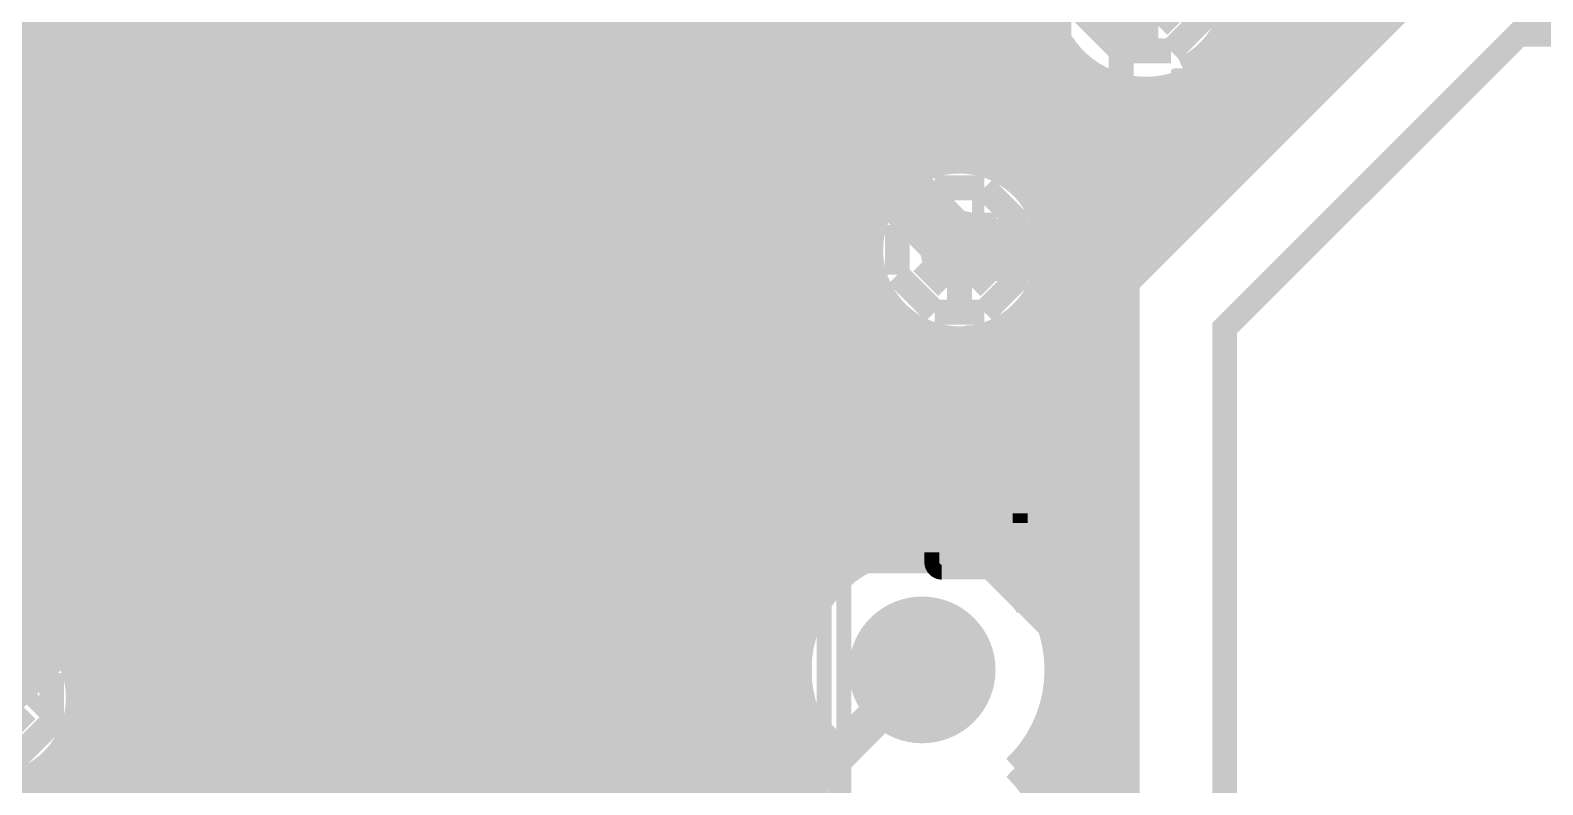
# Model space of a CAD drawing. Extents: x -5 to 157, y -120 to 103.
# Drawn here: x 32.8 to 48.25, y 21.34 to 29.04 of the extents above; entities that cross this region are included whole.
import ezdxf

# ---------------------------------------------------------------- set-up
doc = ezdxf.new("R2010")
doc.units = 0
doc.header["$MEASUREMENT"] = 0
doc.layers.get('0').update_dxf_attribs({"linetype": 'CONTINUOUS'})
for name, color, linetype in [('22-304-2_BOT', 7, 'CONTINUOUS'), ('22-304-2_DRD', 7, 'CONTINUOUS'), ('22-304-2_DRL', 2, 'CONTINUOUS'), ('22-304-2_IN1', 4, 'CONTINUOUS'), ('22-304-2_IN2', 3, 'CONTINUOUS'), ('22-304-2_SMB', 5, 'CONTINUOUS'), ('22-304-2_SMT', 10, 'CONTINUOUS'), ('22-304-2_SPB', 14, 'CONTINUOUS'), ('22-304-2_SSB', 12, 'CONTINUOUS'), ('22-304-2_TOP', 13, 'CONTINUOUS'), ('THRUHOLE_TAP', 7, 'CONTINUOUS')]:
    doc.layers.add(name, color=color, linetype=linetype)

# ---------------------------------------------------------------- blocks, each defined once
blk = doc.blocks.new('ROUND_21')
at = {"const_width": 0.7493}
blk.add_lwpolyline([(-0.37465, 0, 1), (0.37465, 0, 1)], format="xyb", close=True, dxfattribs=at)
blk = doc.blocks.new('ROUND_39')
at = {"const_width": 0.40005}
blk.add_lwpolyline([(-0.200024, 0, 1), (0.200024, 0, 1)], format="xyb", close=True, dxfattribs=at)
blk = doc.blocks.new('RECTANGLE_46')
blk.add_solid([(1.6002, 0.8001), (1.6002, -0.8001), (-1.6002, 0.8001), (-1.6002, -0.8001)])
blk = doc.blocks.new('ROUND_84')
at = {"const_width": 0.44958}
blk.add_lwpolyline([(-0.22479, 0, 1), (0.22479, 0, 1)], format="xyb", close=True, dxfattribs=at)
blk = doc.blocks.new('ROUND_88')
at = {"const_width": 0.10033}
blk.add_lwpolyline([(-0.050164, 0, 1), (0.050164, 0, 1)], format="xyb", close=True, dxfattribs=at)
blk = doc.blocks.new('ROUND_42')
at = {"const_width": 0.40005}
blk.add_lwpolyline([(-0.200024, 0, 1), (0.200024, 0, 1)], format="xyb", close=True, dxfattribs=at)
blk = doc.blocks.new('ROUND_80')
at = {"const_width": 0.10033}
blk.add_lwpolyline([(-0.050164, 0, 1), (0.050164, 0, 1)], format="xyb", close=True, dxfattribs=at)

msp = doc.modelspace()

# ---------------------------------------------------------------- linework, layer by layer
at = {"layer": '22-304-2_BOT'}
for points, const_width in [([(34.96564, 32.42564), (34.925, 32.385), (33.274, 30.734), (33.274, 25.019), (33.06064, 24.80564), (33.06064, 24.765)], 1.27), ([(34.96564, 32.42564), (34.96564, 31.45536), (36.83, 29.591), (41.275, 29.591), (43.688, 32.004), (86.106, 32.004), (91.567, 26.543), (91.567, 5.1689), (91.6559, 5.1689), (94.869, 5.1689), (100.33, 5.1689)], 1.27), ([(44.16044, 30.861), (42.09034, 28.78836)], 0.254), ([(45.2882, 30.861), (45.2882, 27.7622)], 0.254), ([(45.5168, 30.861), (45.5168, 27.9908)], 0.254), ([(45.7454, 30.861), (45.7454, 28.2194)], 0.254), ([(45.974, 30.861), (45.974, 28.448)], 0.254), ([(46.2026, 30.861), (46.2026, 28.6766)], 0.254), ([(46.4312, 30.861), (46.4312, 28.9052)], 0.254), ([(46.6598, 30.861), (46.6598, 29.1338)], 0.254), ([(34.4805, 30.32252), (36.01466, 28.78836)], 0.254), ([(34.417, 30.25902), (34.417, 26.0731)], 0.254), ([(34.544, 30.25902), (34.544, 26.0731)], 0.254), ([(34.7726, 30.03042), (34.7726, 26.0731)], 0.254), ([(43.2308, 29.92882), (43.2308, 23.83282)], 0.254), ([(35.0012, 29.80182), (35.0012, 26.0731)], 0.254), ([(43.0022, 29.70022), (43.0022, 27.36088)], 0.254), ([(47.244, 29.718), (44.577, 27.051)], 0.254), ([(35.2298, 29.57322), (35.2298, 21.844)], 0.254), ([(42.7736, 29.47162), (42.7736, 27.56408)], 0.254), ([(43.815, -6.477), (43.815, 17.272), (43.942, 17.399), (43.942, 29.21), (44.196, 29.464)], 0.254), ([(35.4584, 29.34462), (35.4584, 21.844)], 0.254), ([(42.545, 29.24302), (42.545, 27.66822)], 0.254), ([(35.687, 29.11602), (35.687, 21.844)], 0.254), ([(43.307, 29.21), (43.307, 23.75662)], 0.254), ([(45.0596, 29.1846), (45.0596, 27.5336)], 0.254), ([(35.84702, 28.956), (34.417, 28.956)], 0.254), ([(43.307, 28.956), (42.25544, 28.956)], 0.254), ([(42.3164, 29.01442), (42.3164, 27.70378)], 0.254), ([(46.482, 28.956), (44.94784, 28.956)], 0.254), ([(35.9156, 28.88742), (35.9156, 21.844)], 0.254), ([(42.0878, 28.78582), (42.0878, 27.68092)], 0.254), ([(44.831, 28.8163), (44.831, 27.305)], 0.254), ([(36.0807, 28.7274), (34.417, 28.7274)], 0.254), ([(36.1442, 28.6766), (36.1442, 26.0731)], 0.254), ([(41.8592, 28.60802), (41.8592, 27.59456)], 0.254), ([(43.307, 28.7274), (42.0243, 28.7274)], 0.254), ([(44.577, 28.64104), (44.577, 27.051)], 0.254), ([(44.6024, 28.6512), (44.6024, 27.0764)], 0.254), ([(46.2534, 28.7274), (44.72686, 28.7274)], 0.254), ([(36.49218, 28.4988), (34.417, 28.4988)], 0.254), ([(36.3728, 28.54198), (36.3728, 26.0731)], 0.254), ([(36.6014, 28.47086), (36.6014, 26.0731)], 0.254), ([(41.402, 28.45562), (41.402, 26.97988)], 0.254), ([(43.307, 28.4988), (41.61028, 28.4988)], 0.254), ([(41.6306, 28.50388), (41.6306, 27.4193)], 0.254), ([(46.0248, 28.4988), (44.577, 28.4988)], 0.254), ([(41.275, 28.448), (36.83, 28.448)], 0.254), ([(36.83, 28.448), (36.83, 26.0731)], 0.254), ([(37.0586, 28.448), (37.0586, 26.0731)], 0.254), ([(37.2872, 28.448), (37.2872, 26.0731)], 0.254), ([(37.5158, 28.448), (37.5158, 26.0731)], 0.254), ([(37.7444, 28.448), (37.7444, 26.0731)], 0.254), ([(37.973, 28.448), (37.973, 26.0731)], 0.254), ([(38.2016, 28.448), (38.2016, 26.0731)], 0.254), ([(38.4302, 28.448), (38.4302, 26.0731)], 0.254), ([(38.6588, 28.448), (38.6588, 26.0731)], 0.254), ([(38.8874, 28.448), (38.8874, 26.0731)], 0.254), ([(39.116, 28.448), (39.116, 26.0731)], 0.254), ([(39.3446, 28.448), (39.3446, 26.0731)], 0.254), ([(39.5732, 28.448), (39.5732, 26.0731)], 0.254), ([(39.8018, 28.448), (39.8018, 26.0731)], 0.254), ([(40.0304, 28.448), (40.0304, 26.0731)], 0.254), ([(40.259, 28.448), (40.259, 23.75662)], 0.254), ([(40.4876, 28.448), (40.4876, 23.98522)], 0.254), ([(40.7162, 28.448), (40.7162, 24.17826)], 0.254), ([(40.9448, 28.448), (40.9448, 24.25192)], 0.254), ([(41.1734, 28.448), (41.1734, 24.257)], 0.254), ([(43.307, 28.2702), (34.417, 28.2702)], 0.254), ([(45.7962, 28.2702), (44.577, 28.2702)], 0.254), ([(43.307, 28.0416), (34.417, 28.0416)], 0.254), ([(45.5676, 28.0416), (44.577, 28.0416)], 0.254), ([(43.307, 27.813), (34.417, 27.813)], 0.254), ([(45.339, 27.813), (44.577, 27.813)], 0.254), ([(41.83888, 27.5844), (34.417, 27.5844)], 0.254), ([(43.307, 27.5844), (42.74312, 27.5844)], 0.254), ([(45.1104, 27.5844), (44.577, 27.5844)], 0.254), ([(41.57472, 27.3558), (34.417, 27.3558)], 0.254), ([(43.307, 27.3558), (43.00474, 27.3558)], 0.254), ([(44.8818, 27.3558), (44.577, 27.3558)], 0.254), ([(41.44518, 27.1272), (34.417, 27.1272)], 0.254), ([(43.307, 27.1272), (43.13682, 27.1272)], 0.254), ([(44.6532, 27.1272), (44.577, 27.1272)], 0.254), ([(41.3893, 26.8986), (34.417, 26.8986)], 0.254), ([(43.307, 26.8986), (43.1927, 26.8986)], 0.254), ([(41.39184, 26.67), (34.417, 26.67)], 0.254), ([(41.402, 26.61412), (41.402, 24.257)], 0.254), ([(43.307, 26.67), (43.19016, 26.67)], 0.254), ([(41.45534, 26.4414), (34.417, 26.4414)], 0.254), ([(38.05936, 24.765), (38.05936, 26.37536), (38.1, 26.416)], 0.254), ([(38.1, 26.416), (38.05936, 26.37536), (38.05936, 24.765)], 0.254), ([(43.307, 26.4414), (43.12666, 26.4414)], 0.254), ([(41.59504, 26.2128), (34.417, 26.2128)], 0.254), ([(41.6306, 26.1747), (41.6306, 24.257)], 0.254), ([(43.307, 26.2128), (42.98442, 26.2128)], 0.254), ([(43.0022, 26.23312), (43.0022, 24.06142)], 0.254), ([(35.16884, 26.0731), (34.417, 26.0731)], 0.254), ([(35.16884, 26.0731), (35.16884, 23.4569)], 0.254), ([(35.95116, 25.9842), (35.16884, 25.9842)], 0.254), ([(35.95116, 26.0731), (35.95116, 23.4569)], 0.254), ([(40.16756, 26.0731), (35.95116, 26.0731)], 0.254), ([(38.05936, 26.0096), (38.05936, 24.765)], 0.381), ([(40.16756, 26.0731), (40.16756, 23.66772)], 0.254), ([(41.88714, 25.9842), (40.16756, 25.9842)], 0.254), ([(41.8592, 25.99944), (41.8592, 24.257)], 0.254), ([(43.307, 25.9842), (42.69486, 25.9842)], 0.254), ([(42.7736, 26.02738), (42.7736, 24.21382)], 0.254), ([(42.0878, 25.91308), (42.0878, 24.257)], 0.254), ([(42.3164, 25.89022), (42.3164, 24.257)], 0.254), ([(42.545, 25.92578), (42.545, 24.257)], 0.254), ([(35.95116, 25.7556), (35.16884, 25.7556)], 0.254), ([(43.307, 25.7556), (40.16756, 25.7556)], 0.254), ([(35.95116, 25.527), (35.16884, 25.527)], 0.254), ([(43.307, 25.527), (40.16756, 25.527)], 0.254), ([(35.95116, 25.2984), (35.16884, 25.2984)], 0.254), ([(43.307, 25.2984), (40.16756, 25.2984)], 0.254), ([(35.95116, 25.0698), (35.16884, 25.0698)], 0.254), ([(43.307, 25.0698), (40.16756, 25.0698)], 0.254), ([(32.385, 22.225), (33.06064, 22.90064), (33.06064, 24.765)], 0.635), ([(35.95116, 24.8412), (35.16884, 24.8412)], 0.254), ([(36.01466, 24.765), (38.05936, 24.765)], 0.381), ([(40.10406, 24.765), (38.05936, 24.765)], 0.381), ([(38.05936, 23.5204), (38.05936, 24.765)], 0.381), ([(43.307, 24.8412), (40.16756, 24.8412)], 0.254), ([(35.95116, 24.6126), (35.16884, 24.6126)], 0.254), ([(43.307, 24.6126), (40.16756, 24.6126)], 0.254), ([(35.95116, 24.384), (35.16884, 24.384)], 0.254), ([(43.307, 24.384), (40.16756, 24.384)], 0.254), ([(35.95116, 24.1554), (35.16884, 24.1554)], 0.254), ([(40.67556, 24.1554), (40.16756, 24.1554)], 0.254), ([(42.545, 24.257), (41.021, 24.257)], 0.254), ([(43.307, 24.1554), (42.8879, 24.1554)], 0.254), ([(40.57142, 24.07158), (40.16756, 23.66772)], 0.254), ([(42.99712, 24.0665), (43.307, 23.75662)], 0.254), ([(35.95116, 23.9268), (35.16884, 23.9268)], 0.254), ([(40.42664, 23.9268), (40.16756, 23.9268)], 0.254), ([(43.307, 23.9268), (43.13682, 23.9268)], 0.254), ([(35.95116, 23.6982), (35.16884, 23.6982)], 0.254), ([(40.19804, 23.6982), (40.16756, 23.6982)], 0.254), ([(30.35554, 19.43354), (31.37154, 19.43354), (33.147, 21.209), (38.608, 21.209), (41.021, 23.622), (42.545, 23.622), (43.307, 22.86), (43.307, 15.748), (34.671, 7.112), (34.671, 0), (33.909, -0.762), (31.75, -0.762)], 0.254), ([(35.16884, 23.4569), (33.88614, 23.4569)], 0.254), ([(33.88614, 23.4569), (33.88614, 22.90064)], 0.254), ([(34.0868, 23.4569), (34.0868, 21.844)], 0.254), ([(34.3154, 23.4569), (34.3154, 21.844)], 0.254), ([(34.544, 23.4569), (34.544, 21.844)], 0.254), ([(34.7726, 23.4569), (34.7726, 21.844)], 0.254), ([(35.0012, 23.4569), (35.0012, 21.844)], 0.254), ([(35.95116, 23.4696), (35.16884, 23.4696)], 0.254), ([(39.95674, 23.4569), (35.95116, 23.4569)], 0.254), ([(36.1442, 23.4569), (36.1442, 21.844)], 0.254), ([(36.3728, 23.4569), (36.3728, 21.844)], 0.254), ([(36.6014, 23.4569), (36.6014, 21.844)], 0.254), ([(36.83, 23.4569), (36.83, 21.844)], 0.254), ([(37.0586, 23.4569), (37.0586, 21.844)], 0.254), ([(37.2872, 23.4569), (37.2872, 21.844)], 0.254), ([(37.5158, 23.4569), (37.5158, 21.844)], 0.254), ([(37.7444, 23.4569), (37.7444, 21.844)], 0.254), ([(37.973, 23.4569), (37.973, 21.844)], 0.254), ([(38.2016, 23.4569), (38.2016, 21.844)], 0.254), ([(39.95674, 23.4569), (38.34384, 21.844)], 0.254), ([(38.4302, 23.4569), (38.4302, 21.92782)], 0.254), ([(38.6588, 23.4569), (38.6588, 22.15642)], 0.254), ([(38.8874, 23.4569), (38.8874, 22.38502)], 0.254), ([(39.116, 23.4569), (39.116, 22.61362)], 0.254), ([(39.3446, 23.4569), (39.3446, 22.84222)], 0.254), ([(39.5732, 23.4569), (39.5732, 23.07082)], 0.254), ([(39.8018, 23.4569), (39.8018, 23.29942)], 0.254), ([(39.74084, 23.241), (33.88614, 23.241)], 0.254), ([(39.51224, 23.0124), (33.88614, 23.0124)], 0.254), ([(39.28364, 22.7838), (33.87598, 22.7838)], 0.254), ([(33.8582, 22.68982), (33.8582, 21.844)], 0.254), ([(30.35554, 18.78584), (31.6103, 18.78584), (32.89554, 20.066), (39.4716, 20.066), (41.91, 22.50948)], 0.381), ([(39.05504, 22.5552), (33.80994, 22.5552)], 0.254), ([(33.63468, 22.30882), (33.2359, 21.9075)], 0.254), ([(33.6296, 22.3012), (33.6296, 21.844)], 0.254), ([(38.82644, 22.3266), (33.65246, 22.3266)], 0.254), ([(33.401, 22.0726), (33.401, 21.844)], 0.254), ([(38.59784, 22.098), (33.42386, 22.098)], 0.254), ([(33.20796, 21.844), (33.23465, 21.90796)], 0.254), ([(38.34384, 21.844), (33.20796, 21.844)], 0.254), ([(38.36924, 21.8694), (33.22066, 21.8694)], 0.254)]:
    msp.add_lwpolyline(points, dxfattribs=dict(at, const_width=const_width))
at = {"layer": '22-304-2_BOT', "const_width": 0.254}
for points in [[(44.577, 28.64104, 0.2922198), (45.10278, 29.464)], [(36.02228, 28.78328, 0.1989124), (36.83, 28.44871)], [(36.02228, 28.78328, 0.1989124), (36.83, 28.44871)], [(41.275, 28.448, 0.198912), (42.08322, 28.78278)], [(41.275, 28.448, 0.198912), (42.08322, 28.78278)], [(42.291, 27.70378, 0.4142136), (41.38422, 26.797)], [(43.19778, 26.797, 0.4142136), (42.291, 27.70378)], [(41.38422, 26.797, 0.4142136), (42.291, 25.89022)], [(42.291, 25.89022, 0.4142136), (43.19778, 26.797)], [(41.021, 24.257, 0.1989129), (40.57199, 24.07101)], [(41.021, 24.257, 0.1989129), (40.57199, 24.07101)], [(42.99458, 24.07158, 0.1989124), (42.545, 24.2578)], [(42.99458, 24.07158, 0.1989124), (42.545, 24.2578)], [(33.6423, 22.31644, 0.1994786), (33.88503, 22.90064)], [(33.6423, 22.31644, 0.1994786), (33.88503, 22.90064)]]:
    msp.add_lwpolyline(points, format="xyb", dxfattribs=at)
at = {"layer": '22-304-2_DRD', "const_width": 0.254}
for points in [[(44.99864, -115.99926), (44.99864, 25.99944), (48.00092, 28.99918), (86.79942, 28.99918), (89.79916, 25.99944), (89.79916, -31.0007), (92.7989, -34.00044), (136.79932, -34.00044), (139.79906, -31.0007), (139.79906, 58.0009), (136.79932, 61.00064), (115.30076, 61.00064), (107.29976, 68.9991), (107.29976, 94.99854), (99.29876, 102.99954), (35.49904, 102.99954), (27.50058, 94.99854), (27.50058, 68.9991), (19.49958, 61.00064), (-1.99898, 61.00064), (-4.99872, 58.0009), (-4.99872, -2.99974), (18.00098, -25.99944), (18.00098, -115.99926)], [(44.069, 29.083), (43.815, 29.337)], [(44.577, 29.337), (44.323, 29.083)], [(43.561, 29.21), (43.942, 28.829)], [(44.323, 29.083), (44.069, 29.083)], [(44.45, 28.829), (44.831, 29.21)], [(43.942, 28.829), (44.45, 28.829)], [(42.037, 27.432), (41.656, 27.051)], [(42.545, 27.432), (42.037, 27.432)], [(42.926, 27.051), (42.545, 27.432)], [(42.037, 27.178), (42.037, 27.051)], [(42.164, 27.178), (42.037, 27.178)], [(42.164, 27.051), (42.164, 27.178)], [(42.418, 27.178), (42.418, 27.051)], [(42.545, 27.178), (42.418, 27.178)], [(42.545, 27.051), (42.545, 27.178)], [(37.846, 27.051), (37.465, 26.67)], [(37.846, 27.051), (37.465, 26.67)], [(38.354, 27.051), (37.846, 27.051)], [(38.354, 27.051), (37.846, 27.051)], [(38.735, 26.67), (38.354, 27.051)], [(38.735, 26.67), (38.354, 27.051)], [(41.656, 27.051), (41.656, 26.543)], [(42.037, 27.051), (42.164, 27.051)], [(42.418, 27.051), (42.545, 27.051)], [(42.926, 26.543), (42.926, 27.051)], [(37.846, 26.797), (37.846, 26.67)], [(37.973, 26.797), (37.846, 26.797)], [(37.846, 26.797), (37.846, 26.67)], [(37.973, 26.797), (37.846, 26.797)], [(37.973, 26.67), (37.973, 26.797)], [(37.973, 26.67), (37.973, 26.797)], [(38.227, 26.797), (38.227, 26.67)], [(38.354, 26.797), (38.227, 26.797)], [(38.227, 26.797), (38.227, 26.67)], [(38.354, 26.797), (38.227, 26.797)], [(38.354, 26.67), (38.354, 26.797)], [(38.354, 26.67), (38.354, 26.797)], [(37.465, 26.67), (37.465, 26.162)], [(37.465, 26.67), (37.465, 26.162)], [(37.846, 26.67), (37.973, 26.67)], [(37.846, 26.67), (37.973, 26.67)], [(38.227, 26.67), (38.354, 26.67)], [(38.227, 26.67), (38.354, 26.67)], [(38.735, 26.162), (38.735, 26.67)], [(38.735, 26.162), (38.735, 26.67)], [(42.164, 26.416), (41.91, 26.67)], [(42.672, 26.67), (42.418, 26.416)], [(41.656, 26.543), (42.037, 26.162)], [(42.545, 26.162), (42.926, 26.543)], [(37.973, 26.035), (37.719, 26.289)], [(37.973, 26.035), (37.719, 26.289)], [(38.481, 26.289), (38.227, 26.035)], [(38.481, 26.289), (38.227, 26.035)], [(42.418, 26.416), (42.164, 26.416)], [(37.465, 26.162), (37.846, 25.781)], [(37.465, 26.162), (37.846, 25.781)], [(38.354, 25.781), (38.735, 26.162)], [(38.354, 25.781), (38.735, 26.162)], [(42.037, 26.162), (42.545, 26.162)], [(38.227, 26.035), (37.973, 26.035)], [(38.227, 26.035), (37.973, 26.035)], [(37.846, 25.781), (38.354, 25.781)], [(37.846, 25.781), (38.354, 25.781)], [(41.91, 23.14448), (41.91, 21.87448)], [(33.02, 22.479), (32.639, 22.86)], [(33.02, 21.971), (33.02, 22.479)], [(42.545, 22.50948), (41.275, 22.50948)], [(32.766, 22.098), (32.512, 21.844)], [(32.639, 21.59), (33.02, 21.971)]]:
    msp.add_lwpolyline(points, dxfattribs=at)
at = {"layer": '22-304-2_DRL', "const_width": 0.254}
msp.add_lwpolyline([(44.99864, -115.99926), (44.99864, 25.99944), (48.00092, 28.99918), (86.79942, 28.99918), (89.79916, 25.99944), (89.79916, -31.0007), (92.7989, -34.00044), (136.79932, -34.00044), (139.79906, -31.0007), (139.79906, 58.0009), (136.79932, 61.00064), (115.30076, 61.00064), (107.29976, 68.9991), (107.29976, 94.99854), (99.29876, 102.99954), (35.49904, 102.99954), (27.50058, 94.99854), (27.50058, 68.9991), (19.49958, 61.00064), (-1.99898, 61.00064), (-4.99872, 58.0009), (-4.99872, -2.99974), (18.00098, -25.99944), (18.00098, -115.99926)], dxfattribs=at)
at = {"layer": '22-304-2_IN1'}
for points, const_width in [([(33.0708, 33.25368), (33.0708, 22.81936)], 0.254), ([(38.1, 33.26384), (38.1, 27.32278)], 0.254), ([(32.8422, 33.18764), (32.8422, 23.00986)], 0.254), ([(36.957, 33.22066), (36.957, 11.19886)], 0.254), ([(37.1856, 33.16986), (37.1856, 10.97026)], 0.254), ([(37.4142, 33.147), (37.4142, 27.01036)], 0.254), ([(37.6428, 33.15462), (37.6428, 27.20086)], 0.254), ([(37.8714, 33.19272), (37.8714, 27.29484)], 0.254), ([(132.08, 21.082), (132.08, 24.511), (131.445, 25.146), (125.603, 25.146), (117.983, 32.766), (94.996, 32.766), (94.869, 32.893), (89.789, 32.893), (89.281, 32.385), (45.466, 32.385), (39.751, 26.67), (39.751, 10.795), (40.513, 10.033)], 0.635), ([(44.323, 32.40786), (39.17442, 27.26182)], 0.254), ([(36.7284, 32.19958), (36.7284, 11.38682)], 0.254), ([(33.2994, 31.8008), (33.2994, 11.4935)], 0.254), ([(38.3286, 31.72968), (38.3286, 27.29484)], 0.254), ([(36.4998, 31.52648), (36.4998, 11.47318)], 0.254), ([(26.035, 10.668), (36.322, 10.668), (38.1, 8.89), (42.291, 8.89), (43.815, 10.414), (43.815, 26.797), (48.133, 31.115), (87.122, 31.115), (90.932, 27.305), (90.932, 15.367), (92.837, 13.462), (95.885, 13.462), (95.885, 13.335)], 0.635), ([(33.528, 31.37662), (33.528, 11.4935)], 0.254), ([(38.5572, 31.33852), (38.5572, 27.20086)], 0.254), ([(33.7566, 31.12008), (33.7566, 11.4935)], 0.254), ([(36.2712, 31.21914), (36.2712, 11.4935)], 0.254), ([(38.7858, 31.09468), (38.7858, 27.01036)], 0.254), ([(33.9852, 30.93974), (33.9852, 11.4935)], 0.254), ([(36.0426, 31.01086), (36.0426, 11.4935)], 0.254), ([(39.0144, 30.92196), (39.0144, 27.04338)], 0.254), ([(41.0718, 31.03372), (41.0718, 29.15666)], 0.254), ([(34.2138, 30.81274), (34.2138, 11.4935)], 0.254), ([(35.814, 30.86354), (35.814, 11.4935)], 0.254), ([(39.243, 30.80004), (39.243, 27.32786)], 0.254), ([(40.6146, 30.76956), (40.6146, 28.69946)], 0.254), ([(40.8432, 30.87878), (40.8432, 28.92806)], 0.254), ([(34.4424, 30.72384), (34.4424, 11.4935)], 0.254), ([(34.671, 30.6705), (34.671, 11.4935)], 0.254), ([(34.8996, 30.64764), (34.8996, 11.4935)], 0.254), ([(35.1282, 30.65272), (35.1282, 11.4935)], 0.254), ([(35.3568, 30.69082), (35.3568, 11.4935)], 0.254), ([(35.5854, 30.7594), (35.5854, 11.4935)], 0.254), ([(39.4716, 30.71622), (39.4716, 27.55646)], 0.254), ([(39.7002, 30.66542), (39.7002, 27.78506)], 0.254), ([(39.9288, 30.64764), (39.9288, 28.01366)], 0.254), ([(40.1574, 30.6578), (40.1574, 28.24226)], 0.254), ([(40.386, 30.6959), (40.386, 28.47086)], 0.254), ([(40.9956, 29.083), (22.88286, 29.083)], 0.254), ([(40.767, 28.8544), (23.11146, 28.8544)], 0.254), ([(40.5384, 28.6258), (23.34006, 28.6258)], 0.254), ([(40.3098, 28.3972), (23.56866, 28.3972)], 0.254), ([(40.0812, 28.1686), (23.79726, 28.1686)], 0.254), ([(39.8526, 27.94), (24.02586, 27.94)], 0.254), ([(39.624, 27.7114), (24.25446, 27.7114)], 0.254), ([(39.3954, 27.4828), (24.48306, 27.4828)], 0.254), ([(37.75202, 27.2542), (24.71166, 27.2542)], 0.254), ([(39.1668, 27.2542), (38.44798, 27.2542)], 0.254), ([(37.4269, 27.0256), (24.94026, 27.0256)], 0.254), ([(26.035, 10.668), (36.322, 10.668), (38.1, 8.89), (42.291, 8.89), (43.815, 10.414), (43.815, 26.797), (42.291, 26.797)], 0.635), ([(39.00678, 27.0256), (38.7731, 27.0256)], 0.254), ([(37.27704, 26.797), (25.16886, 26.797)], 0.254), ([(37.20592, 26.5684), (26.6573, 26.5684)], 0.254), ([(37.19576, 26.3398), (26.89606, 26.3398)], 0.254), ([(37.24402, 26.1112), (27.12466, 26.1112)], 0.254), ([(38.9255, 26.03754), (38.9255, 19.11858)], 0.254), ([(37.36594, 25.8826), (27.28722, 25.8826)], 0.254), ([(38.9255, 25.8826), (38.83406, 25.8826)], 0.254), ([(37.4142, 25.82164), (37.4142, 10.74166)], 0.254), ([(38.7858, 25.82164), (38.7858, 19.21256)], 0.254), ([(37.60724, 25.654), (27.35834, 25.654)], 0.254), ([(37.6428, 25.63114), (37.6428, 18.97888)], 0.254), ([(37.8714, 25.53716), (37.8714, 19.18208)], 0.254), ([(38.3286, 25.53716), (38.3286, 19.32178)], 0.254), ([(38.5572, 25.63114), (38.5572, 19.29892)], 0.254), ([(38.9255, 25.654), (38.59276, 25.654)], 0.254), ([(38.9255, 25.4254), (27.3685, 25.4254)], 0.254), ([(38.1, 25.50922), (38.1, 19.28622)], 0.254), ([(38.9255, 25.1968), (27.3685, 25.1968)], 0.254), ([(38.9255, 24.9682), (27.3685, 24.9682)], 0.254), ([(38.9255, 24.7396), (27.3685, 24.7396)], 0.254), ([(38.9255, 24.511), (27.3685, 24.511)], 0.254), ([(38.9255, 24.2824), (27.43708, 24.2824)], 0.254), ([(38.9255, 24.0538), (27.44724, 24.0538)], 0.254), ([(38.9255, 23.8252), (27.39644, 23.8252)], 0.254), ([(38.9255, 23.5966), (27.27706, 23.5966)], 0.254), ([(38.9255, 23.368), (27.03576, 23.368)], 0.254), ([(38.9255, 23.1394), (11.05408, 23.1394)], 0.254), ([(38.9255, 22.9108), (32.97936, 22.9108)], 0.254), ([(38.9255, 22.6822), (33.16986, 22.6822)], 0.254), ([(38.9255, 22.4536), (33.26384, 22.4536)], 0.254), ([(38.9255, 22.225), (33.29178, 22.225)], 0.254), ([(38.9255, 21.9964), (33.26384, 21.9964)], 0.254), ([(38.9255, 21.7678), (33.16986, 21.7678)], 0.254), ([(38.9255, 21.5392), (32.97936, 21.5392)], 0.254), ([(33.0708, 21.63064), (33.0708, 19.00936)], 0.254), ([(32.8422, 21.44014), (32.8422, 19.19986)], 0.254), ([(38.9255, 21.3106), (31.18866, 21.3106)], 0.254)]:
    msp.add_lwpolyline(points, dxfattribs=dict(at, const_width=const_width))
at = {"layer": '22-304-2_IN1', "const_width": 0.254}
for points in [[(38.1, 27.32278, 0.4142136), (37.19322, 26.416)], [(38.1, 27.32278, 0.4142136), (37.19322, 26.416)], [(38.93312, 26.77668, 0.2990202), (38.1, 27.32278)], [(38.93312, 26.77668, 0.2990202), (38.1, 27.32278)], [(39.1668, 27.2542, 0.1654087), (38.93176, 26.77686)], [(39.1668, 27.2542, 0.1654087), (38.93176, 26.77686)], [(37.19322, 26.416, 0.4142136), (38.1, 25.50922)], [(37.19322, 26.416, 0.4142136), (38.1, 25.50922)], [(38.1, 25.50922, 0.2932277), (38.9255, 26.03754)], [(38.1, 25.50922, 0.2932277), (38.9255, 26.03754)], [(33.29178, 22.225, 0.4142136), (32.385, 23.13178)], [(32.385, 21.31822, 0.4142136), (33.29178, 22.225)]]:
    msp.add_lwpolyline(points, format="xyb", dxfattribs=at)
at = {"layer": '22-304-2_IN2', "const_width": 0.254}
for points in [[(43.0022, 47.2567), (43.0022, 27.53614)], [(42.7736, 47.08906), (42.7736, 27.70124)], [(45.2882, 47.03826), (45.2882, 27.7622)], [(46.6598, 47.02048), (46.6598, 29.1338)], [(42.0878, 46.85284), (42.0878, 27.80284)], [(42.3164, 46.8884), (42.3164, 27.82316)], [(42.545, 46.9646), (42.545, 27.79014)], [(45.5168, 46.93158), (45.5168, 27.9908)], [(45.7454, 46.87062), (45.7454, 28.2194)], [(45.974, 46.8503), (45.974, 28.448)], [(46.2026, 46.86554), (46.2026, 28.6766)], [(46.4312, 46.92142), (46.4312, 28.9052)], [(32.9438, 33.08858), (32.9438, 23.08606)], [(37.973, 33.0962), (37.973, -8.9916)], [(32.7152, 33.0454), (32.7152, 23.19528)], [(37.0586, 33.07334), (37.0586, -9.87806)], [(37.2872, 33.03524), (37.2872, -9.59358)], [(37.5158, 33.02762), (37.5158, -9.35736)], [(37.7444, 33.04794), (37.7444, -9.15924)], [(41.8592, 32.32658), (41.8592, 27.72664)], [(36.83, 32.0802), (36.83, -10.23874)], [(33.1724, 31.80334), (33.1724, 22.88286)], [(38.2016, 31.72714), (38.2016, -8.84936)], [(36.6014, 31.46552), (36.6014, -10.73404)], [(41.6306, 31.51632), (41.6306, 27.58186)], [(33.401, 31.35122), (33.401, 22.36978)], [(38.4302, 31.31058), (38.4302, -8.72998)], [(33.6296, 31.0769), (33.6296, 2.63906)], [(36.3728, 31.1531), (36.3728, -1.91262)], [(41.402, 31.18612), (41.402, 27.31008)], [(36.1442, 30.93974), (36.1442, -1.69672)], [(38.6588, 31.04896), (38.6588, -8.63092)], [(41.1734, 30.9626), (41.1734, 23.67026)], [(33.8582, 30.88386), (33.8582, 2.54254)], [(35.9156, 30.78226), (35.9156, -1.57734)], [(38.8874, 30.86354), (38.8874, -8.5471)], [(40.9448, 30.80004), (40.9448, 23.48992)], [(34.0868, 30.74416), (34.0868, 2.36474)], [(34.3154, 30.64256), (34.3154, 1.99898)], [(35.687, 30.6705), (35.687, -1.52146)], [(39.116, 30.72892), (39.116, -8.4836)], [(39.3446, 30.6324), (39.3446, -8.4328)], [(40.7162, 30.6832), (40.7162, 23.19274)], [(34.544, 30.57398), (34.544, -2.39522)], [(34.7726, 30.53842), (34.7726, -1.88214)], [(35.0012, 30.52826), (35.0012, -1.67894)], [(35.2298, 30.54604), (35.2298, -1.56718)], [(35.4584, 30.5943), (35.4584, -1.51892)], [(39.5732, 30.5689), (39.5732, 10.44448)], [(39.8018, 30.53588), (39.8018, 10.77214)], [(40.0304, 30.52826), (40.0304, 10.93724)], [(40.259, 30.55112), (40.259, 11.02614)], [(40.4876, 30.60192), (40.4876, 11.05916)], [(47.244, 29.718), (43.815, 26.289)], [(43.2308, 29.11602), (43.2308, 27.20848)], [(43.30446, 28.956), (15.49908, 28.956)], [(46.482, 28.956), (45.08754, 28.956)], [(45.0596, 28.91028), (45.0596, 27.5336)], [(43.48226, 28.7274), (15.1892, 28.7274)], [(43.4594, 28.75026), (43.4594, -5.51434)], [(44.831, 28.65628), (44.831, 27.305)], [(46.2534, 28.7274), (44.90974, 28.7274)], [(43.84802, 28.4988), (6.34238, 28.4988)], [(43.688, 28.57246), (43.688, -5.45846)], [(43.9166, 28.47594), (43.9166, 26.3906)], [(44.3738, 28.45308), (44.3738, 26.8478)], [(46.0248, 28.4988), (44.54398, 28.4988)], [(44.6024, 28.52166), (44.6024, 27.0764)], [(44.1452, 28.43784), (44.1452, 26.6192)], [(45.7962, 28.2702), (6.34238, 28.2702)], [(45.5676, 28.0416), (6.34238, 28.0416)], [(42.14622, 27.813), (6.34238, 27.813)], [(45.339, 27.813), (42.43578, 27.813)], [(41.63314, 27.5844), (6.34238, 27.5844)], [(45.1104, 27.5844), (42.94886, 27.5844)], [(41.42994, 27.3558), (6.97484, 27.3558)], [(44.8818, 27.3558), (43.15206, 27.3558)], [(41.31818, 27.1272), (7.19328, 27.1272)], [(44.6532, 27.1272), (43.26128, 27.1272)], [(41.26992, 26.8986), (7.31266, 26.8986)], [(44.4246, 26.8986), (43.31208, 26.8986)], [(41.27246, 26.67), (7.36854, 26.67)], [(44.196, 26.67), (43.30954, 26.67)], [(41.32834, 26.4414), (7.37108, 26.4414)], [(43.2308, 26.38552), (43.2308, 22.89556)], [(43.9674, 26.4414), (43.25366, 26.4414)], [(43.815, 26.289), (43.815, -5.45084)], [(41.44772, 26.2128), (7.32028, 26.2128)], [(41.402, 26.28392), (41.402, 23.7871)], [(43.815, 26.2128), (43.13428, 26.2128)], [(41.66362, 25.9842), (18.63598, 25.9842)], [(41.6306, 26.01214), (41.6306, 23.85568)], [(43.815, 25.9842), (42.91584, 25.9842)], [(43.0022, 26.05786), (43.0022, 23.34514)], [(41.8592, 25.86482), (41.8592, 23.88362)], [(42.7736, 25.89022), (42.7736, 23.58136)], [(43.815, 25.7556), (19.00174, 25.7556)], [(42.0878, 25.79116), (42.0878, 23.87346)], [(42.3164, 25.77084), (42.3164, 23.82266)], [(42.545, 25.80132), (42.545, 23.72868)], [(43.815, 25.527), (19.17954, 25.527)], [(43.815, 25.2984), (19.27606, 25.2984)], [(43.815, 25.0698), (26.95448, 25.0698)], [(43.815, 24.8412), (27.28214, 24.8412)], [(43.815, 24.6126), (27.44724, 24.6126)], [(43.815, 24.384), (27.53614, 24.384)], [(43.815, 24.1554), (27.56916, 24.1554)], [(43.815, 23.9268), (27.54884, 23.9268)], [(41.21658, 23.6982), (27.47264, 23.6982)], [(43.815, 23.6982), (42.60342, 23.6982)], [(40.92448, 23.4696), (27.32786, 23.4696)], [(43.815, 23.4696), (42.89552, 23.4696)], [(40.74414, 23.241), (32.52978, 23.241)], [(43.815, 23.241), (43.07586, 23.241)], [(40.62984, 23.0124), (33.04286, 23.0124)], [(43.815, 23.0124), (43.19016, 23.0124)], [(40.56126, 22.7838), (33.24606, 22.7838)], [(43.815, 22.7838), (43.25874, 22.7838)], [(40.53332, 22.5552), (33.35528, 22.5552)], [(43.815, 22.5552), (43.28414, 22.5552)], [(40.54602, 22.3266), (33.40608, 22.3266)], [(43.815, 22.3266), (43.27398, 22.3266)], [(43.2308, 22.1234), (43.2308, 20.89404)], [(33.401, 22.08022), (33.401, 18.55978)], [(40.59682, 22.098), (33.40354, 22.098)], [(43.815, 22.098), (43.22318, 22.098)], [(40.6908, 21.8694), (33.34766, 21.8694)], [(40.7162, 21.82622), (40.7162, 21.19376)], [(43.815, 21.8694), (43.12666, 21.8694)], [(43.0022, 21.67128), (43.0022, 21.34616)], [(33.1724, 21.56714), (33.1724, 19.07286)], [(40.8432, 21.6408), (33.22828, 21.6408)], [(40.9448, 21.52904), (40.9448, 21.49094)], [(43.815, 21.6408), (42.9768, 21.6408)], [(32.9438, 21.36394), (32.9438, 19.27606)], [(40.87114, 21.4122), (33.00984, 21.4122)], [(43.815, 21.4122), (42.94886, 21.4122)], [(32.7152, 21.25218), (32.7152, 19.38528)]]:
    msp.add_lwpolyline(points, dxfattribs=at)
for points in [[(43.16984, 29.464, 0.4142136), (44.196, 28.43784)], [(44.196, 28.43784, 0.4142136), (45.22216, 29.464)], [(42.291, 27.82316, 0.4142136), (41.26484, 26.797)], [(43.31716, 26.797, 0.4142136), (42.291, 27.82316)], [(41.26484, 26.797, 0.4142136), (42.291, 25.77084)], [(42.291, 25.77084, 0.4142136), (43.31716, 26.797)], [(41.91, 23.88616, 0.4142136), (40.53332, 22.50948)], [(43.28668, 22.50948, 0.4142136), (41.91, 23.88616)], [(33.41116, 22.225, 0.4142136), (32.385, 23.25116)], [(40.53332, 22.50948, 0.2063851), (40.96489, 21.50847)], [(42.85488, 21.50872, 0.2063854), (43.28634, 22.50948)], [(32.385, 21.19884, 0.4142136), (33.41116, 22.225)], [(40.96512, 21.50872, 0.2060547), (40.5355, 20.5105)], [(43.28668, 20.5105, 0.2060549), (42.85638, 21.51031)]]:
    msp.add_lwpolyline(points, format="xyb", dxfattribs=at)
at = {"layer": '22-304-2_SSB', "const_width": 0.1524}
for points in [[(32.55264, 25.89276), (32.26308, 25.89276), (32.26308, 26.76398), (33.56102, 28.06192), (38.85692, 28.06192), (38.85692, 25.8826), (38.51656, 25.8826)], [(42.20718, 25.89022), (42.20718, 25.53462), (42.37482, 25.4762), (42.545, 25.4762), (42.71518, 25.53462), (42.71518, 25.89022), (42.545, 25.95118), (42.37482, 25.95118), (41.69918, 25.71242)], [(42.71518, 25.11298), (42.71518, 24.87422)], [(42.037, 24.69642), (41.86682, 24.69642), (41.69918, 24.75738), (41.69918, 24.9936), (41.86682, 25.05202), (42.71518, 25.05202)], [(42.91076, 23.80996), (42.91076, 24.01062), (42.82186, 23.79726), (42.61104, 24.01062), (40.3098, 24.01062), (40.3098, 23.7109), (42.61104, 23.7109), (42.82186, 23.79726)], [(40.3098, 24.01062), (40.3098, 24.10968), (42.61104, 24.10968), (42.61104, 24.01062)], [(42.61104, 24.10968), (42.91076, 24.10968), (43.90898, 24.10968), (43.90898, 14.31036), (42.91076, 14.31036), (42.91076, 14.40942), (42.91076, 14.61008)], [(42.91076, 24.10968), (42.91076, 24.01062)], [(32.5628, 23.66772), (32.26308, 23.66772), (32.26308, 22.76602), (33.56102, 21.46808), (38.85692, 21.46808), (38.85692, 23.63724), (38.54704, 23.63724)], [(40.55872, 22.12086), (40.45966, 22.21992), (40.3098, 22.21992), (40.3098, 23.7109)], [(40.70858, 23.7109), (40.70858, 22.12086)], [(40.90924, 21.86686), (40.90924, 21.9202), (40.90924, 23.7109)], [(41.1099, 23.7109), (41.1099, 21.51888), (41.1099, 17.5006), (41.1099, 14.70914)], [(42.00906, 23.7109), (42.00906, 23.6093)], [(42.11066, 23.51024), (42.61104, 23.51024)], [(40.3098, 21.9202), (40.3098, 22.21992)], [(40.75938, 21.1201), (40.45966, 20.82038), (40.3098, 20.82038), (40.3098, 20.32), (40.60952, 20.32), (40.90924, 20.61972), (40.90924, 21.1201), (40.75938, 21.1201), (40.3098, 21.1201), (40.3098, 21.9202), (40.75938, 21.9202), (40.55872, 22.12086), (40.70858, 22.12086), (40.90924, 21.9202), (40.75938, 21.9202)]]:
    msp.add_lwpolyline(points, dxfattribs=at)
for points in [[(35.56, 27.9146, 0.4142136), (32.4104, 24.765)], [(38.7096, 24.765, 0.4142136), (35.56, 27.9146)], [(32.4104, 24.765, 0.4142136), (35.56, 21.6154)], [(35.56, 21.6154, 0.4142136), (38.7096, 24.765)], [(42.61104, 23.51024, 0.4142136), (42.91076, 23.80996)], [(42.00906, 23.6093, 0.4142136), (42.11066, 23.5077)], [(41.91, 22.81174, 0.4142136), (41.61028, 22.51202)], [(42.20972, 22.51202, 0.4142136), (41.91, 22.81174)], [(41.61028, 22.51202, 0.4142136), (41.91, 22.2123)], [(41.91, 22.20976, 0.4142136), (42.21226, 22.51202)], [(41.1099, 21.4884, 0.2680925), (40.90924, 21.83638)], [(40.90924, 21.14296, 0.2672406), (41.10807, 21.4884)]]:
    msp.add_lwpolyline(points, format="xyb", dxfattribs=at)
at = {"layer": '22-304-2_TOP'}
for points, const_width in [([(42.291, 26.797), (40.513, 28.575), (27.305, 28.575), (24.638, 31.242), (24.638, 31.623), (23.876, 32.385), (21.971, 32.385)], 0.635), ([(23.241, 31.242), (23.241, 30.226), (26.289, 27.178), (34.29, 27.178), (40.513, 20.955), (40.513, 10.033)], 0.635), ([(15.367, 3.175), (36.449, 3.175), (43.815, 10.541), (43.815, 26.543), (47.625, 30.353), (87.757, 30.353), (90.932, 27.178), (90.932, 7.874), (94.615, 4.191), (113.411, 4.191), (114.808, 2.794)], 0.635), ([(34.88436, 27.7495), (41.08958, 21.54682)], 0.254), ([(40.1701, 27.7495), (34.88436, 27.7495)], 0.254), ([(35.0012, 27.7495), (35.0012, 27.63266)], 0.254), ([(35.2298, 27.7495), (35.2298, 27.40406)], 0.254), ([(35.4584, 27.7495), (35.4584, 27.17546)], 0.254), ([(35.687, 27.7495), (35.687, 26.94686)], 0.254), ([(35.9156, 27.7495), (35.9156, 26.71826)], 0.254), ([(36.1442, 27.7495), (36.1442, 26.48966)], 0.254), ([(36.3728, 27.7495), (36.3728, 26.26106)], 0.254), ([(36.6014, 27.7495), (36.6014, 26.03246)], 0.254), ([(36.83, 27.7495), (36.83, 25.80386)], 0.254), ([(37.0586, 27.7495), (37.0586, 25.57526)], 0.254), ([(37.2872, 27.7495), (37.2872, 25.34666)], 0.254), ([(37.5158, 27.7495), (37.5158, 25.11806)], 0.254), ([(37.7444, 27.7495), (37.7444, 24.88946)], 0.254), ([(37.973, 27.7495), (37.973, 24.66086)], 0.254), ([(38.2016, 27.7495), (38.2016, 24.43226)], 0.254), ([(38.4302, 27.7495), (38.4302, 24.20366)], 0.254), ([(38.6588, 27.7495), (38.6588, 23.97506)], 0.254), ([(38.8874, 27.7495), (38.8874, 23.74646)], 0.254), ([(39.116, 27.7495), (39.116, 23.51786)], 0.254), ([(39.3446, 27.7495), (39.3446, 23.28926)], 0.254), ([(39.5732, 27.7495), (39.5732, 23.06066)], 0.254), ([(39.8018, 27.7495), (39.8018, 22.83206)], 0.254), ([(40.0304, 27.7495), (40.0304, 22.60346)], 0.254), ([(40.1701, 27.7495), (41.4401, 26.4795)], 0.254), ([(40.3352, 27.5844), (35.04946, 27.5844)], 0.254), ([(40.259, 27.6606), (40.259, 22.37486)], 0.254), ([(40.4876, 27.432), (40.4876, 22.14626)], 0.254), ([(40.5638, 27.3558), (35.27806, 27.3558)], 0.254), ([(40.7924, 27.1272), (35.50666, 27.1272)], 0.254), ([(40.7162, 27.2034), (40.7162, 22.90318)], 0.254), ([(40.9448, 26.9748), (40.9448, 23.31466)], 0.254), ([(41.021, 26.8986), (35.73526, 26.8986)], 0.254), ([(41.2496, 26.67), (35.96386, 26.67)], 0.254), ([(41.1734, 26.7462), (41.1734, 23.52802)], 0.254), ([(41.402, 26.5176), (41.402, 23.6601)], 0.254), ([(33.9471, 26.3525), (26.289, 26.3525)], 0.254), ([(32.7152, 26.3525), (32.7152, 23.07082)], 0.254), ([(32.9438, 26.3525), (32.9438, 22.93874)], 0.254), ([(33.1724, 26.3525), (33.1724, 22.67712)], 0.254), ([(33.401, 26.3525), (33.401, 4.0005)], 0.254), ([(33.6296, 26.3525), (33.6296, 4.0005)], 0.254), ([(33.8582, 26.3525), (33.8582, 4.0005)], 0.254), ([(33.9471, 26.3525), (39.6875, 20.6121)], 0.254), ([(41.45534, 26.4414), (36.19246, 26.4414)], 0.254), ([(34.0868, 26.2128), (11.8491, 26.2128)], 0.254), ([(34.0868, 26.2128), (34.0868, 4.0005)], 0.254), ([(41.59504, 26.2128), (36.42106, 26.2128)], 0.254), ([(41.6306, 26.1747), (41.6306, 23.73376)], 0.254), ([(42.9895, 26.21788), (42.9895, 23.15464)], 0.254), ([(43.0022, 26.23312), (43.0022, 23.13178)], 0.254), ([(34.3154, 25.9842), (11.6205, 25.9842)], 0.254), ([(34.3154, 25.9842), (34.3154, 4.0005)], 0.254), ([(41.88714, 25.9842), (36.64966, 25.9842)], 0.254), ([(41.8592, 25.99944), (41.8592, 23.76424)], 0.254), ([(42.9895, 25.9842), (42.69486, 25.9842)], 0.254), ([(42.7736, 26.02738), (42.7736, 23.42388)], 0.254), ([(42.0878, 25.91308), (42.0878, 23.75408)], 0.254), ([(42.3164, 25.89022), (42.3164, 23.6982)], 0.254), ([(42.545, 25.92578), (42.545, 23.59406)], 0.254), ([(34.544, 25.7556), (18.81886, 25.7556)], 0.254), ([(34.544, 25.7556), (34.544, 4.0005)], 0.254), ([(42.9895, 25.7556), (36.87826, 25.7556)], 0.254), ([(34.7726, 25.527), (19.03984, 25.527)], 0.254), ([(34.7726, 25.527), (34.7726, 4.0005)], 0.254), ([(42.9895, 25.527), (37.10686, 25.527)], 0.254), ([(35.0012, 25.2984), (19.1516, 25.2984)], 0.254), ([(35.0012, 25.2984), (35.0012, 4.0005)], 0.254), ([(42.9895, 25.2984), (37.33546, 25.2984)], 0.254), ([(35.2298, 25.0698), (19.19478, 25.0698)], 0.254), ([(35.2298, 25.0698), (35.2298, 4.0005)], 0.254), ([(42.9895, 25.0698), (37.56406, 25.0698)], 0.254), ([(35.4584, 24.8412), (27.10688, 24.8412)], 0.254), ([(35.4584, 24.8412), (35.4584, 4.0005)], 0.254), ([(42.9895, 24.8412), (37.79266, 24.8412)], 0.254), ([(35.687, 24.6126), (27.31008, 24.6126)], 0.254), ([(35.687, 24.6126), (35.687, 4.0005)], 0.254), ([(42.9895, 24.6126), (38.02126, 24.6126)], 0.254), ([(35.9156, 24.384), (27.41422, 24.384)], 0.254), ([(35.9156, 24.384), (35.9156, 4.0005)], 0.254), ([(42.9895, 24.384), (38.24986, 24.384)], 0.254), ([(36.1442, 24.1554), (27.44978, 24.1554)], 0.254), ([(36.1442, 24.1554), (36.1442, 4.03606)], 0.254), ([(42.9895, 24.1554), (38.47846, 24.1554)], 0.254), ([(36.3728, 23.9268), (27.42692, 23.9268)], 0.254), ([(36.3728, 23.9268), (36.3728, 4.26466)], 0.254), ([(42.9895, 23.9268), (38.70706, 23.9268)], 0.254), ([(36.6014, 23.6982), (27.34056, 23.6982)], 0.254), ([(36.6014, 23.6982), (36.6014, 4.49326)], 0.254), ([(41.50106, 23.6982), (38.93566, 23.6982)], 0.254), ([(42.9895, 23.6982), (42.31894, 23.6982)], 0.254), ([(36.83, 23.4696), (27.1653, 23.4696)], 0.254), ([(36.83, 23.4696), (36.83, 4.72186)], 0.254), ([(41.0972, 23.4696), (39.16426, 23.4696)], 0.254), ([(42.9895, 23.4696), (42.72026, 23.4696)], 0.254), ([(37.0586, 23.241), (26.72588, 23.241)], 0.254), ([(37.0586, 23.241), (37.0586, 4.95046)], 0.254), ([(40.88638, 23.241), (39.39286, 23.241)], 0.254), ([(42.9895, 23.241), (42.93108, 23.241)], 0.254), ([(37.2872, 23.0124), (32.83712, 23.0124)], 0.254), ([(37.2872, 23.0124), (37.2872, 5.17906)], 0.254), ([(40.75684, 23.0124), (39.62146, 23.0124)], 0.254), ([(37.5158, 22.7838), (33.09874, 22.7838)], 0.254), ([(37.5158, 22.7838), (37.5158, 5.40766)], 0.254), ([(40.68318, 22.7838), (39.85006, 22.7838)], 0.254), ([(37.7444, 22.5552), (33.23082, 22.5552)], 0.254), ([(37.7444, 22.5552), (37.7444, 5.63626)], 0.254), ([(40.6527, 22.5552), (40.07866, 22.5552)], 0.254), ([(37.973, 22.3266), (33.2867, 22.3266)], 0.254), ([(37.973, 22.3266), (37.973, 5.86486)], 0.254), ([(40.6654, 22.3266), (40.30726, 22.3266)], 0.254), ([(38.2016, 22.098), (33.28416, 22.098)], 0.254), ([(38.2016, 22.098), (38.2016, 6.09346)], 0.254), ([(40.72128, 22.098), (40.53586, 22.098)], 0.254), ([(40.7162, 22.11578), (40.7162, 21.91766)], 0.254), ([(33.2105, 21.84654), (33.2105, 18.79092)], 0.254), ([(38.4302, 21.8694), (33.22066, 21.8694)], 0.254), ([(38.4302, 21.8694), (38.4302, 6.32206)], 0.254), ([(40.82796, 21.8694), (40.76446, 21.8694)], 0.254), ([(38.6588, 21.6408), (33.2105, 21.6408)], 0.254), ([(38.6588, 21.6408), (38.6588, 6.55066)], 0.254), ([(41.13276, 21.49856), (41.09591, 21.53791)], 0.254), ([(38.8874, 21.4122), (33.2105, 21.4122)], 0.254), ([(38.8874, 21.4122), (38.8874, 6.77926)], 0.254)]:
    msp.add_lwpolyline(points, dxfattribs=dict(at, const_width=const_width))
at = {"layer": '22-304-2_TOP', "const_width": 0.254}
for points in [[(41.4401, 26.4795, 0.3130834), (42.291, 25.88768)], [(42.291, 25.89022, 0.223243), (42.98906, 26.21824)], [(41.91, 23.76678, 0.4142136), (40.6527, 22.50948)], [(42.9895, 23.15464, 0.2639102), (41.91, 23.76708)], [(33.29178, 22.225, 0.4142136), (32.385, 23.13178)], [(40.6527, 22.50948, 0.2341501), (41.14833, 21.50915)], [(33.2105, 21.84654, 0.1078827), (33.29312, 22.225)]]:
    msp.add_lwpolyline(points, format="xyb", dxfattribs=at)

# ---------------------------------------------------------------- block references
at = {"layer": '22-304-2_BOT'}
for name, p in [('ROUND_39', (42.291, 26.797)), ('ROUND_39', (38.1, 26.416)), ('RECTANGLE_46', (33.06064, 24.765)), ('RECTANGLE_46', (38.05936, 24.765)), ('ROUND_21', (41.91, 22.50948))]:
    msp.add_blockref(name, p, dxfattribs=at)
at = {"layer": '22-304-2_DRL'}
for name, p in [('ROUND_88', (42.291, 26.797)), ('ROUND_88', (38.1, 26.416)), ('ROUND_84', (41.91, 22.50948))]:
    msp.add_blockref(name, p, dxfattribs=at)
at = {"layer": '22-304-2_IN1'}
for name, p in [('ROUND_39', (42.291, 26.797)), ('ROUND_42', (38.1, 26.416)), ('ROUND_21', (41.91, 22.50948))]:
    msp.add_blockref(name, p, dxfattribs=at)
at = {"layer": '22-304-2_IN2'}
for name, p in [('ROUND_39', (42.291, 26.797)), ('ROUND_42', (38.1, 26.416)), ('ROUND_21', (41.91, 22.50948))]:
    msp.add_blockref(name, p, dxfattribs=at)
at = {"layer": '22-304-2_SMB'}
for name, p in [('RECTANGLE_46', (33.06064, 24.765)), ('RECTANGLE_46', (38.05936, 24.765)), ('ROUND_21', (41.91, 22.50948))]:
    msp.add_blockref(name, p, dxfattribs=at)
at = {"layer": '22-304-2_SMT'}
msp.add_blockref('ROUND_21', (41.91, 22.50948), dxfattribs=at)
at = {"layer": '22-304-2_SPB'}
for p in [(33.06064, 24.765), (38.05936, 24.765)]:
    msp.add_blockref('RECTANGLE_46', p, dxfattribs=at)
at = {"layer": '22-304-2_TOP'}
for name, p in [('ROUND_39', (42.291, 26.797)), ('ROUND_39', (38.1, 26.416)), ('ROUND_21', (41.91, 22.50948))]:
    msp.add_blockref(name, p, dxfattribs=at)
at = {"layer": 'THRUHOLE_TAP'}
for name, p in [('ROUND_80', (42.291, 26.797)), ('ROUND_80', (38.1, 26.416)), ('ROUND_84', (41.91, 22.50948))]:
    msp.add_blockref(name, p, dxfattribs=at)

doc.saveas('drawing.dxf')
